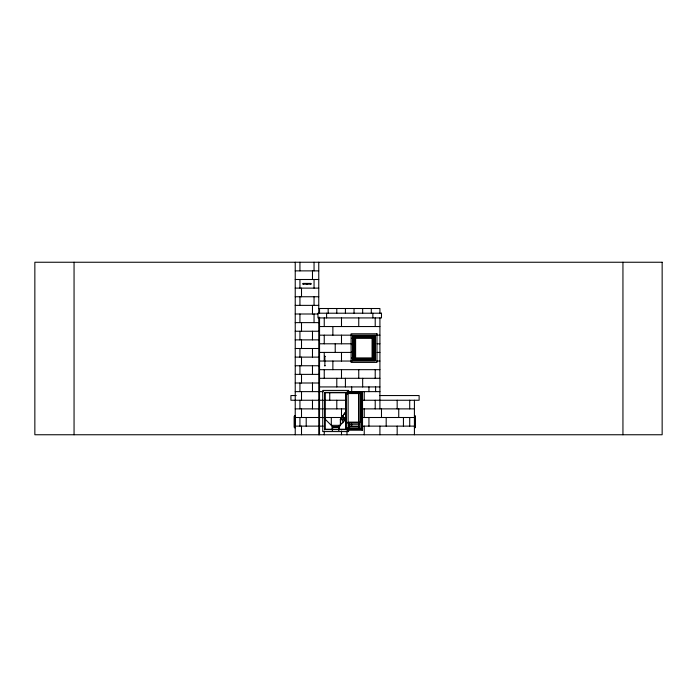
<?xml version="1.0" encoding="UTF-8"?>
<svg xmlns="http://www.w3.org/2000/svg" width="697" height="697" viewBox="0 0 697 697"><rect width="100%" height="100%" fill="white"/><g stroke="black" fill="none" stroke-linecap="round" stroke-linejoin="round"><path stroke-width="1.05" d="M307.272 284.088L306.654 283.609L307.333 284.001M342.628 416.196L340.598 419.855L340.598 424.9M339.143 426.128L346.27 419.002M324.872 356.341L324.872 365.751M295.232 270.872L318.756 270.872M295.232 279.497L318.756 279.497M303.073 283.418L310.914 283.418M306.602 283.81L307.386 283.81M303.073 284.202L310.914 284.202M295.232 288.122L318.756 288.122M295.232 296.748L318.756 296.748M295.232 305.373L318.756 305.373M318.756 308.51L379.917 308.51L379.917 313.214M295.232 313.998L317.815 313.998M295.232 322.624L318.756 322.624M319.54 326.544L379.917 326.544M295.232 331.249L318.756 331.249M319.54 335.17L352.116 335.17M376.711 335.17L379.917 335.17M351.549 338.306L352.455 338.306M295.232 339.875L318.756 339.875M319.54 343.795L351.471 343.795M377.094 343.795L379.917 343.795M351.549 344.579L352.455 344.579M295.232 348.5L318.756 348.5M351.549 351.637L352.455 351.637M319.54 352.421L351.471 352.421M377.094 352.421L379.917 352.421M324.497 356.341L325.246 356.341M295.232 357.125L318.756 357.125M351.549 357.909L352.455 357.909M319.54 361.046L352.116 361.046M376.711 361.046L379.917 361.046M295.232 365.751L318.756 365.751M324.497 365.751L325.246 365.751M319.54 369.671L379.917 369.671M295.232 374.376L318.756 374.376M319.54 378.297L379.917 378.297M295.232 383.002L318.756 383.002M319.54 386.922L379.917 386.922M295.232 391.627L318.756 391.627M319.54 391.627L323.303 391.627M348.064 391.627L379.917 391.627M346.644 392.376L324.689 392.376L324.689 429.622L346.644 429.622M347.733 392.568L361.717 392.568L361.717 429.422L347.733 429.422M346.252 392.768L325.081 392.768L325.081 429.23L346.252 429.23M359.443 393.552L346.078 393.552L346.078 428.446L361.081 428.446L361.081 393.552M296.26 395.548L290.919 395.548L290.919 400.252L318.756 400.252M379.595 395.548L419.124 395.548L419.124 400.252L362.083 400.252M319.54 400.252L323.303 400.252M324.244 400.252L346.496 400.252M295.232 408.878L318.756 408.878M319.54 408.878L323.303 408.878M324.244 408.878L346.496 408.878M362.083 408.878L414.419 408.878M295.232 415.935L294.448 415.935L294.448 427.697L295.232 427.697M414.419 415.935L415.203 415.935L415.203 427.697L414.419 427.697M294.448 416.327L294.448 427.305M415.203 416.327L415.203 427.305M295.232 417.503L318.756 417.503M319.54 417.503L323.303 417.503M324.244 417.503L346.4 417.503M362.083 417.503L414.419 417.503M359.443 422.173L348.125 422.173L348.125 393.552M346.078 422.487L358.685 422.487M346.078 422.879L359.121 422.879M349.363 424.246L359.417 424.246M340.598 425.344L332.086 425.344L332.086 430.049M295.232 426.128L318.756 426.128M319.54 426.128L323.303 426.128M349.145 426.128L359.234 426.128M362.083 426.128L414.419 426.128M339.613 426.912L332.478 426.912L332.478 430.049M359.417 427.069L349.363 427.069L349.363 422.879M324.244 418.287L332.086 426.128M342.819 422.879L342.819 416.327L345.259 419.855L340.188 419.725L345.093 412.624L340.38 419.855L340.38 425.902M342.819 416.327L345.041 419.855M622.944 262.246L622.944 434.754M415.36 416.327L415.36 427.305M414.811 415.935L414.811 427.697M414.419 400.252L414.419 434.754M409.714 400.252L409.714 408.878M409.714 417.503L409.714 426.128M403.441 417.503L403.441 426.128M398.736 408.878L398.736 417.503M397.168 400.252L397.168 408.878M397.168 426.128L397.168 434.754M386.19 417.503L386.19 426.128M381.486 408.878L381.486 417.503M379.917 317.919L379.917 408.878M379.917 426.128L379.917 434.754M375.605 386.922L375.605 391.627M375.213 317.919L375.213 326.544M375.213 369.671L375.213 378.297M375.213 400.252L375.213 408.878M375.021 335.754L375.021 360.454M372.86 313.214L372.86 317.919M371.292 308.51L371.292 313.214M368.94 386.922L368.94 391.627M368.94 417.503L368.94 426.128M364.235 391.627L364.235 400.252M364.235 408.878L364.235 417.503M364.235 426.128L364.235 434.754M362.667 308.51L362.667 313.214M362.667 378.297L362.667 386.922M362.1 391.784L362.222 430.206M361.595 392.568L361.595 429.422M360.715 393.552L360.715 422.173M358.938 393.16L358.938 428.838M358.746 317.919L358.746 326.544M358.746 369.671L358.746 378.297M358.685 393.552L358.685 428.446M354.041 308.51L354.041 313.214M351.689 386.922L351.689 391.627M351.689 423.968L351.689 426.128M349.667 424.246L349.667 427.069M348.605 392.585L348.605 390.416L322.728 390.416L322.728 431.582L348.605 431.582L348.605 429.413M348.483 422.879L348.483 428.446M348.23 422.347L348.23 428.838M347.35 391.784L347.35 393.918M347.35 428.071L347.35 430.206M347.228 393.918L347.228 391.784L362.518 391.784L362.518 430.206L347.228 430.206L347.228 428.071M346.984 430.99L346.984 434.754M345.416 308.51L345.416 313.214M345.416 378.297L345.416 386.922M341.495 317.919L341.495 326.544M341.495 335.17L341.495 343.795M341.495 352.421L341.495 361.046M341.495 369.671L341.495 378.297M341.495 408.878L341.495 417.503M341.495 430.99L341.495 434.754M339.143 425.344L339.143 430.049M338.751 426.912L338.751 430.049M338.594 429.892L338.594 427.069L332.635 427.069L332.635 429.892M336.79 308.51L336.79 313.214M336.79 378.297L336.79 386.922M336.79 400.252L336.79 408.878M335.222 343.795L335.222 352.421M332.87 326.544L332.87 335.17M332.87 361.046L332.87 369.671M331.302 417.503L331.302 425.048M329.733 392.707L329.733 400.252M328.165 308.51L328.165 313.214M326.597 313.214L326.597 317.919M324.244 317.919L324.244 326.544M324.244 335.17L324.244 343.795M324.244 352.421L324.244 361.046M324.244 369.671L324.244 378.297M324.244 430.99L324.244 434.754M319.54 308.51L319.54 313.214M319.54 317.213L319.54 434.754M318.756 262.246L318.756 312.918M318.756 317.196L318.756 434.754M314.051 262.246L314.051 270.872M314.051 279.497L314.051 288.122M314.051 296.748L314.051 305.373M314.051 313.998L314.051 322.624M312.483 270.872L312.483 279.497M312.483 305.373L312.483 313.998M312.483 331.249L312.483 339.875M312.483 348.5L312.483 357.125M312.483 365.751L312.483 374.376M312.483 383.002L312.483 391.627M312.483 400.252L312.483 408.878M310.914 283.435L310.914 284.184M306.21 417.503L306.21 426.128M303.073 283.435L303.073 284.184M301.505 288.122L301.505 296.748M301.505 322.624L301.505 331.249M301.505 339.875L301.505 348.5M301.505 357.125L301.505 365.751M301.505 374.376L301.505 383.002M301.505 391.627L301.505 400.252M301.505 408.878L301.505 417.503M301.505 426.128L301.505 434.754M299.937 262.246L299.937 270.872M299.937 279.497L299.937 288.122M299.937 296.748L299.937 305.373M299.937 313.998L299.937 322.624M299.937 331.249L299.937 339.875M299.937 348.5L299.937 357.125M299.937 365.751L299.937 374.376M299.937 383.002L299.937 391.627M299.937 400.252L299.937 408.878M299.937 417.503L299.937 426.128M295.232 262.246L295.232 434.754M294.84 415.935L294.84 427.697M294.291 416.327L294.291 427.305M74.056 262.246L74.056 434.754M662.15 262.246L34.85 262.246L34.85 434.754L662.15 434.754L662.15 262.246M381.486 313.214L317.971 313.214L317.971 317.919L381.486 317.919L381.486 313.214M376.981 333.793L351.105 333.793L351.105 362.414L376.981 362.414L376.981 333.793M375.213 335.17L352.473 335.17L352.473 361.046L375.213 361.046L375.213 335.17M374.428 335.954L353.257 335.954L353.257 360.262L374.428 360.262L374.428 335.954M373.845 336.538L353.849 336.538L353.849 359.669L373.845 359.669L373.845 336.538M373.453 336.93L354.242 336.93L354.242 359.277L373.453 359.277L373.453 336.93M372.86 337.522L354.825 337.522L354.825 358.694L372.86 358.694L372.86 337.522M372.076 338.306L355.609 338.306L355.609 357.909L372.076 357.909L372.076 338.306M361.334 393.16L345.825 393.16L345.825 428.838L361.334 428.838L361.334 393.16"/></g></svg>
